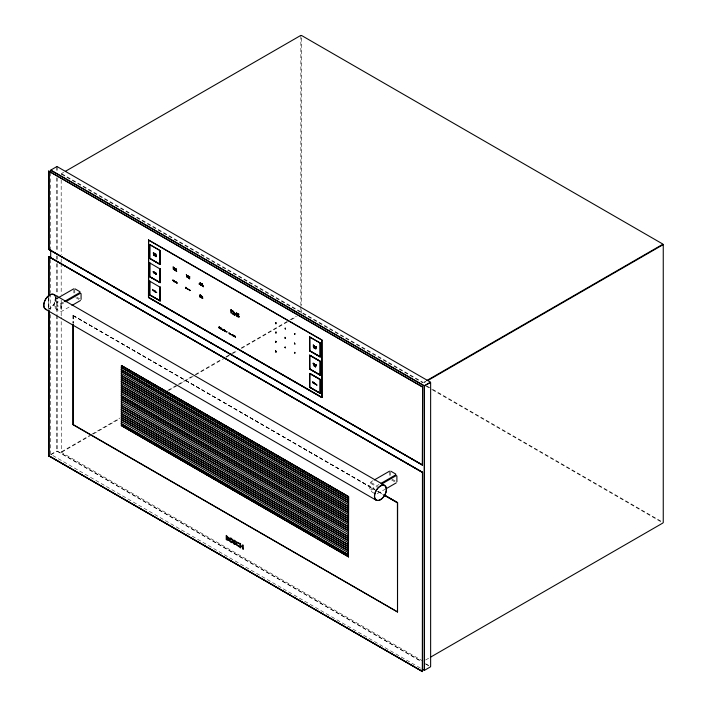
<?xml version="1.0" encoding="UTF-8"?>
<svg xmlns="http://www.w3.org/2000/svg" width="707" height="707" viewBox="0 0 707 707"><rect width="100%" height="100%" fill="white"/><g stroke="black" fill="none" stroke-linecap="round" stroke-linejoin="round"><path stroke-width="0.53" stroke-dasharray="3.54 2.65" d="M420.329 668.088L50.683 454.292M73.007 315.569L374.613 489.377M73.174 315.393L73.051 323.179L73.068 315.41M63.701 172.296L61.536 173.551L61.191 174.435M57.594 298.142L54.395 300.21L54.2 307.165L54.828 308.252L60.316 311.416L61.571 311.416L71.699 305.574M54.828 306.988L64.037 301.677M55.296 307.792L64.797 302.304M50.869 454.407L56.657 451.066M51.01 454.645L56.79 451.305M61.536 451.746L91.168 434.637M92.122 434.08L119.845 418.076M167.639 390.485L177.201 384.962M178.155 384.414L191.535 376.69M195.362 374.48L222.131 359.023M225.948 356.823L230.729 354.057M231.684 353.509L236.465 350.752M241.246 347.985L289.039 320.395M289.994 319.838L295.729 316.533M61.792 452.18L89.506 436.175M93.333 433.974L120.102 418.517M168.849 390.37L178.411 384.855M179.366 384.299L194.664 375.47M195.618 374.922L225.25 357.813M226.205 357.256L231.94 353.951M232.895 353.394L237.676 350.637M241.502 348.427L287.387 321.941M291.204 319.732L296.94 316.418M423.679 382.337L425.587 381.232M423.935 382.779L425.844 381.674M372.951 480.742C366.756 482.704 369.204 493.212 375.673 493.486M370.645 489.324L379.226 484.366M371.104 490.128L377.547 486.407M385.677 488.97L376.76 493.893M425.587 660.011L429.67 657.66M61.792 173.798L422.989 382.337M61.536 174.24L422.733 382.779M426.887 386.04L431.668 388.797M432.622 389.354L661.955 521.757M425.676 385.934L431.411 389.239M432.366 389.796L662.653 522.747M77.098 297.329L79.608 298.778M392.076 479.178L396.265 481.6M75.799 297.647L79.988 300.068M391.607 479.982L395.796 482.395M55.296 300.201L60.316 303.1M371.104 482.528L376.133 485.435M54.828 300.996L59.856 303.895M370.645 483.332L375.673 486.23M378.395 491.559L382.266 493.795M73.113 315.455L374.507 489.368M378.263 491.63L383.114 494.334M73.068 315.534L376.31 490.605M377.264 491.162L383 494.476M422.989 661.116L61.536 452.436L61.191 317.249M57.311 451.066L420.904 660.983M425.676 663.74L428.539 665.393M57.17 451.305L420.762 661.222M425.534 663.979L430.307 666.736M390.609 471.808L390.609 476.642M389.681 471.808L389.681 477.605M301.368 37.975L301.368 305.468M301.368 309.869L301.368 313.174M300.855 35.774L300.855 305.468M300.855 306.573L300.855 312.07M74.792 289.472L74.792 293.343M73.873 289.472L73.873 294.306M73.219 315.446L73.219 323.152M61.412 304.982L61.412 310.788M61.191 179.94L61.191 254.794M61.191 258.903L61.191 262.5M61.191 263.313L61.191 294.421M61.191 299.927L61.191 316.444M60.484 304.982L60.484 310.788M57.117 166.808L57.117 171.209M57.117 177.819L57.117 251.551M57.117 255.952L57.117 259.257M57.117 263.658L57.117 294.466M57.117 295.57L57.117 314.279M57.117 315.375L57.117 450.739M56.843 166.808L56.843 171.209M56.843 177.819L56.843 251.551M56.843 255.952L56.843 259.257M56.843 263.658L56.843 294.466M56.843 295.57L56.843 314.279M56.843 315.375L56.843 450.739M50.683 172.57L50.683 249.765M50.683 259.504L50.683 292.68M50.683 293.626L50.683 310.293M50.683 314.535L50.683 454.46M48.854 297.276L48.854 309.374M48.765 309.374L48.765 297.276L48.642 309.507M55.544 296.746A8.484 4.905 -60 0 1 48.969 309.206M55.385 296.763A8.369 4.834 -60 0 1 48.898 309.056"/><path stroke-width="1.06" d="M201.018 284.665L201.345 285.601L201.23 284.85M315.49 366.155L315.49 366.942L315.49 366.35M149.663 244.595L160.144 250.587L149.716 244.569L149.601 258.391M121.365 425.587L121.436 365.563M149.645 262.88L159.968 268.899M149.645 281.112L159.968 287.122M160.25 268.881L160.082 282.694L149.663 276.729L160.144 282.632L160.189 268.899M160.25 287.104L160.082 300.917L149.663 294.96L160.144 300.864L160.189 287.122M309.693 336.983L309.693 350.769M309.693 355.206L309.693 368.992M309.693 373.437L309.693 387.224M320.218 356.841L320.236 343.142M320.218 375.072L320.236 361.365M320.218 393.295L320.236 379.597M321.977 397.528L321.994 340.226M422.627 386.941L422.45 465.135L48.703 249.412M422.627 472.373L422.45 671.615L48.703 455.891M201.813 296.33L201.769 296.807L201.769 296.286M156.662 292.557C154.683 291.708 157.184 292.345 156.645 292.345M175.274 268.996L175.044 268.404L175.256 268.793M188.442 276.658L188.239 276.022L188.451 276.41M202.697 286.255L202.494 285.619L202.706 286.008M176.679 282.332C176.016 281.616 175.822 283.003 176.361 282.279M189.891 277.003C189.547 277.153 189.149 276.923 189.768 277.003M188.742 289.357C188.398 289.508 188 289.278 188.619 289.357M227.018 331.866C226.549 331.159 226.355 332.697 226.894 331.866M232.232 334.871C231.79 334.172 231.551 335.701 232.099 334.871M200.275 296.516L199.701 296.18C199.719 298.478 199.277 294.527 199.993 296.542L200.408 296.357L200.275 297.32M219.294 327.482L219.709 327.2L219.143 327.376M50.869 170.042L56.79 166.622M65.362 171.341L300.767 35.43M58.054 297.877L73.705 288.845M64.337 301.509L79.988 292.468M65.716 301.774L80.448 293.272M72.167 305.309L80.448 300.519M348.463 500.724L121.286 369.567M121.25 373.42L348.427 504.586M348.463 512.752L121.286 381.594M121.25 383.45L348.463 514.59M121.25 393.472L348.463 524.612M348.463 526.795L121.286 395.628M121.25 401.496L348.463 532.627M121.286 403.476L348.463 534.633M348.463 540.828L121.286 409.662M121.25 411.518L348.427 542.676M121.25 421.54L348.463 552.68M348.463 554.862L121.286 423.705M426.542 380.684L662.653 244.366M427.753 380.569L662.91 244.799M424.527 385.607L430.307 382.266M424.668 385.845L430.448 382.505M374.33 479.947L389.522 471.171M348.427 498.568L121.25 367.41L348.463 498.718M348.427 500.574L121.25 369.584M381.073 483.305L395.796 474.804M348.427 502.58L121.25 371.422L348.463 502.73M381.533 484.109L396.265 475.599M348.427 506.592L121.25 375.426L348.463 506.742M348.427 508.589L121.25 377.432L348.427 508.766M386.137 488.705L396.265 482.854M348.427 510.595L121.25 379.438L348.427 510.772M348.427 512.602L121.25 381.621M348.427 516.614L121.25 385.456L348.463 516.764M348.427 518.62L121.25 387.463L348.463 518.77M348.427 520.626L121.25 389.46L348.463 520.776M348.427 522.632L121.25 391.466L348.427 522.8M348.427 526.635L121.25 395.655M348.427 528.642L121.25 397.484L348.463 528.792M348.427 530.648L121.25 399.49L348.463 530.798M348.427 536.666L121.25 405.5L348.427 536.834M348.427 538.672L121.25 407.506L348.463 538.822M348.427 540.669L121.25 409.689M348.427 544.682L121.25 413.524L348.463 544.832M348.427 546.688L121.25 415.53L348.463 546.838M348.427 548.694L121.25 417.537L348.427 548.871M348.427 550.7L121.25 419.543L348.427 550.868M348.427 554.712L121.25 423.723M348.463 556.692L348.639 496.685M348.533 556.665L121.25 425.552L348.463 556.869L348.516 496.818M430.369 657.254L662.91 523.003M424.527 670.289L430.448 666.869M220.107 327.924L220.566 328.755L220.222 327.995M201.248 283.975L200.982 283.339M154.7 253.928L155.107 254.679L154.709 253.822M174.47 268.227L174.859 268.934L174.479 268.121M174.629 269.685L175.009 270.401L174.638 269.588M187.673 275.845L188.053 276.552L187.673 275.739M155.24 291.408L155.637 292.159L155.24 291.302M221.379 328.746L221.786 329.489L221.388 328.64M222.74 329.524L223.138 330.275L222.74 329.418M314.076 347.376L314.474 348.127L314.076 347.27M201.248 284.17C201.371 282.464 201.433 285.142 200.868 283.693M189.078 290.029L189.078 289.835M154.391 254.167L153.958 253.38L154.471 254.273M176.264 271.002L175.769 270.233L176.723 271.355L176.388 270.993M202.485 298.531L202.034 297.735L202.379 298.124M199.621 284.47L199.409 283.587L199.409 284.355M314.615 346.412C314.35 345.626 314.588 347.119 314.615 346.333M314.359 365.325L314.359 366.155L314.615 365.59M228.944 333.015C229.262 332.493 228.67 333.174 228.785 333.068M148.576 239.973L321.977 340.014M160.189 250.667L160.127 264.418L149.716 258.462L160.021 264.48L160.25 250.649M309.737 336.956L320.218 342.93M309.799 350.902L320.165 356.867M309.737 355.179L320.218 361.162M320.165 375.099L309.799 369.134M309.693 387.348L320.165 393.322M422.45 386.817L48.748 171.085L48.642 249.297M121.48 365.537L348.578 496.579M301.456 35.43L662.91 244.109M57.17 166.622L430.448 382.133M51.01 170.175L424.147 385.607M50.869 170.414L424.014 385.845M422.344 386.95L48.748 171.156L48.81 249.421L422.512 465.082M148.532 240.124L321.809 340.058M309.693 337.106L320.041 342.975M156.061 254.14L155.938 255.156M153.56 254.131L153.985 255.466L153.56 255.077M313.828 347.605L313.802 347.119M313.828 347.747L313.281 346.342L313.811 346.651M174.47 268.033L174.355 268.651M176.379 269.137L176.264 269.747M174.629 269.137L174.514 270.109M149.884 258.382L159.252 263.791M309.913 350.769L320.218 356.717M309.693 350.893L320.041 356.867M309.693 355.338L319.997 361.286L309.737 355.259L309.843 368.886M174.187 281.006L174.24 281.483M176.564 282.941L176.564 282.261M174.072 281.854L174.072 280.82L174.249 281.616M315.72 364.918L315.596 365.563M315.366 366.155L315.101 365.678L315.022 366.668M149.884 276.605L160.189 282.553M309.913 368.992L320.218 374.949M309.693 369.125L320.041 375.099M309.86 373.411L320.218 379.385M309.737 373.482L320.165 379.429M309.693 373.561L319.997 379.509M219.621 328.242L220.018 328.472L219.895 327.686L219.895 328.402M225.604 331.698L224.95 330.699L225.727 331.318M154.038 290.515L154.939 291.752L154.939 291.037L154.815 291.682L154.038 290.639M150.821 295.376L160.189 300.784M309.913 387.224L320.218 393.172M309.86 387.303L320.165 393.251M148.744 297.382L321.977 397.405M321.809 397.555L148.532 297.514L321.932 397.484L321.826 340.253M48.924 249.279L422.565 465.003M422.565 472.267L48.748 256.526L48.642 296.304M422.388 472.311L48.748 256.597L48.765 296.18M48.703 256.676L422.344 472.391M74.96 288.845L79.988 291.744M390.777 471.171L395.796 474.079M54.13 294.563L384.573 485.338M384.131 494.873L397.573 502.633L384.007 494.944M383.963 495.024L397.352 502.757M45.593 309.339L376.036 500.114M348.401 496.623L121.48 365.607L121.586 425.464M121.436 365.696L348.357 496.703M122.603 426.118L134.047 432.728M135.947 433.824L151.21 442.635M153.11 443.74L216.042 480.071M217.95 481.167L233.204 489.978M235.113 491.073L284.691 519.698M286.6 520.803L301.854 529.614M303.763 530.71L315.207 537.32M317.107 538.416L348.578 556.586M73.281 424.624L397.573 611.979L73.068 424.748M422.106 669.105L424.147 670.289M48.924 455.768L422.565 671.482M48.871 455.847L422.512 671.562M422.45 472.258L422.406 671.57M48.81 455.9L48.765 310.479L48.642 455.776M201.707 297.479C201.389 298.098 201.636 297.559 201.707 297.594M202.856 298.434L202.078 298.036M219.143 327.429L219.806 328.348M315.799 384.29L316.117 384.378M234.733 336.629L235.051 336.718M233.469 335.905L233.787 335.984M231.198 334.588L231.516 334.676M225.993 331.583L226.302 331.671M222.051 329.303L222.36 329.391M187.01 275.633L187.311 275.721M190.033 290.4L190.333 290.489M187.753 289.083L188.053 289.172M186.542 288.385L186.842 288.465M173.816 268.015L174.116 268.103M153.322 290.48L153.64 290.568M422.565 386.95L422.406 465.091M663.254 244.71L663.254 522.402M430.634 382.46L430.634 666.551M424.474 386.172L424.474 670.103M424.2 386.172L424.2 670.103M397.634 502.739L397.511 611.935L397.414 502.863M396.892 475.961L396.892 481.767M348.418 496.818L348.427 556.886M320.059 343.169L320.156 356.805M320.156 361.392L320.059 375.037M320.156 379.624L320.059 393.26M313.952 347.102L314.076 347.897L313.413 346.563M309.754 337.018L309.843 350.663M309.843 373.473L309.754 387.118M160.038 250.773L160.038 264.418M160.038 269.005L160.038 282.641M160.038 287.228L160.038 300.873M149.822 244.631L149.822 258.267M149.822 262.854L149.822 276.499M149.822 281.086L149.822 294.722M149.725 262.854L149.601 276.623M149.725 281.086L149.601 294.846M148.682 297.276L148.594 240.035L148.47 297.4M81.075 293.635L81.075 299.432M73.13 324.257L73.068 424.624L73.007 324.327M50.683 170.369L50.683 172.729M50.683 249.606L50.683 258.568M48.854 171.147L48.854 249.173M48.854 256.588L48.854 296.18M48.854 310.479L48.854 455.653M46.75 309.622A8.484 4.905 -60 0 1 45.796 298.955A8.484 4.905 -60 0 1 55.296 296.03M45.478 309.083A8.369 4.834 -60 0 1 45.761 298.946A8.369 4.834 -60 0 1 54.359 294.96M54.793 295.455A8.369 4.834 -60 0 1 55.137 296.065M46.706 309.463A8.369 4.834 -60 0 1 46.061 309.339M233.451 312.14L232.232 313.74L234.079 314.809L232.957 313.705L233.867 312.326L233.619 311.425L232.294 310.682L233.451 312.14M285.345 328.393C285.61 330.956 284.886 326.731 285.345 328.393M275.686 351.008L275.818 351.856L275.686 351.008M314.235 382.876L314.359 383.662L314.235 382.876M294.916 333.837C294.616 336.011 294.271 332.405 294.916 333.837M313.89 382.708C313.616 384.696 313.298 381.391 313.89 382.708M189.794 290.153C189.317 291.735 189.467 289.19 189.794 290.153M275.58 350.831L276.057 351.989L275.58 350.831M314.138 382.717L314.58 383.777L314.138 382.717M284.948 347.358C285.875 349.452 285.354 345.573 284.948 347.358M316.135 346.545L315.958 347.561L316.135 346.545M316.329 364.883L316.153 365.899L316.329 364.883M294.466 343.063L294.907 344.07L294.466 343.063M186.268 287.776L186.277 288.465L185.729 288.235L185.729 287.201L186.268 287.776M228.432 537.753L227.875 538.336L228.476 540.572L226.231 539.644L226.231 535.393L228.432 537.753M173.63 268.854C174.01 270.79 172.278 267.502 173.63 268.854M294.987 352.873C294.598 354.56 294.165 350.955 294.987 352.873M315.11 346.518L315.066 347.031L315.11 346.518M315.941 348.436L315.896 348.949L315.905 348.392M154.904 255.368L155.319 256.208L154.904 255.368M155.204 273.052L155.62 273.892L155.204 273.052M174.788 281.324L175.186 282.12L174.788 281.324M220.708 328.242L221.132 329.082L220.708 328.242M316.427 384.361L316.842 385.2L316.427 384.361M155.328 254.175L155.796 255.006L155.328 254.175M173.931 269.173L174.382 269.968L173.931 269.173M175.221 269.924L175.672 270.71L175.221 269.924M200.302 284.4L200.753 285.195L200.302 284.4M202.211 296.463L202.662 297.258L202.211 296.463M315.154 347.888L315.622 348.719L315.154 347.888M314.385 364.229L314.854 365.059L314.385 364.229M154.586 255.448L154.232 255.077L154.586 255.448M154.886 273.132L154.533 272.752L154.886 273.132M176.008 269.252L175.663 268.89L176.008 269.252M173.825 281.015L173.401 280.52L173.825 281.015M175.796 282.155L175.451 281.793L175.796 282.155M188.044 277.577L187.709 277.215L188.044 277.577M188.778 278.001L188.433 277.639L188.778 278.001M189.202 276.87L188.857 276.508L189.202 276.87M202.449 284.523L202.105 284.161L202.449 284.523M202.22 285.761L201.795 285.266L202.22 285.761M201.062 297.426L200.726 297.073L201.062 297.426M201.398 296.251L200.974 295.756L201.398 296.251M229.846 333.784L229.492 333.404L229.846 333.784M154.709 255.519L154.144 254.935L154.709 255.519M155.019 273.202L154.444 272.619L155.019 273.202M176.123 269.323L175.583 268.757L176.123 269.323M175.91 282.217L175.371 281.66L175.91 282.217M188.168 277.648L187.62 277.082L188.168 277.648M188.893 278.063L188.354 277.506L188.893 278.063M189.317 276.941L188.778 276.375L189.317 276.941M202.564 284.585L202.025 284.028L202.564 284.585M201.186 297.497L200.638 296.931L201.186 297.497M229.978 333.854L229.404 333.262L229.978 333.854M233.071 541.465L232.541 542.684L231.074 542.499L229.642 541.014L229.112 539.185L229.651 537.956L231.092 538.142L232.532 539.627L233.071 541.465M314.862 366.032L314.35 366.297L313.988 365.13L314.862 366.032M239.169 316.709L238.895 317.328L237.508 316.621L237.508 316.126L238.745 316.48L237.729 315.295L237.729 313.546L239.019 314.297L238.109 314.2L238.109 315.048L239.169 316.709M285.531 338.379L284.939 338.353L285.018 337.266L285.531 338.379M230.067 538.566L230.067 540.89L232.117 542.075L232.117 539.759L230.067 538.566M153.233 271.603L153.94 272.867L153.331 272.354C153.012 271.347 154.745 272.283 153.233 271.603M153.101 290.409L152.641 289.402L153.101 290.409M173.604 267.944L173.162 266.981L173.604 267.944M186.798 275.562L186.365 274.608L186.798 275.562M186.754 276.278L187.426 277.489L186.851 277.003C186.542 276.039 188.195 276.932 186.754 276.278M186.215 288.217L185.861 287.846L186.215 288.217M200.116 284.373L199.286 284.408L199.286 283.374L200.116 284.373M313.749 345.988L313.298 344.981L313.749 345.988M228.211 539.565L226.761 539.406L226.761 538.071L228.211 539.565M313.183 363.23L313.881 364.494L313.281 363.981C312.962 362.974 314.686 363.911 313.183 363.23M235.617 543.966L234.583 544.523L233.549 543.533L233.549 542.764L234.521 543.939L235.122 543.754L233.531 540.687L233.84 540.033L235.466 540.97L235.466 541.659L234.026 540.89L235.617 543.966M236.615 541.969L236.05 543.25L236.527 544.92L239.373 546.918L239.373 546.246L237.004 544.911L236.598 543.506L237.013 542.587L239.337 543.904L239.337 543.25L236.615 541.969M153.887 253.203C153.012 254.485 153.172 251.71 153.887 253.203M173.25 280.29C172.42 281.519 172.57 278.867 173.25 280.29M153.755 253.115L153.437 252.761L153.755 253.115M200.337 282.835L200.479 283.295L200.337 282.835M234.503 312.883L234.865 313.51L234.503 312.883M234.503 314.588L234.865 315.216L234.503 314.588M230.473 333.792L230.022 333.536L230.747 334.676L230.473 333.792M200.293 282.579L199.904 283.401L200.788 283.905L200.293 282.579M187.452 288.544L187.293 288.88C186.683 287.254 187.532 290.285 187.452 288.544M234.424 336.072L234.256 336.417C233.61 334.72 234.503 337.893 234.424 336.072M227.884 537.488L226.761 537.514L226.761 536.242L227.884 537.488M315.569 384.29L315.207 383.601L315.569 384.29M275.96 341.631L275.712 342.524L276.181 341.596L275.518 341.207L275.96 341.631M315.013 364.918L315.481 365.457L315.013 364.918M200.602 295.332L200.028 294.996C200.046 297.302 199.604 293.343 200.32 295.358C201.239 294.43 200.443 297.567 200.611 295.332M236.43 313.669L235.767 314.244L236.438 314.633L236.438 313.669M236.677 312.901L235.201 314.35L236.438 315.066L236.854 316.409L236.677 312.901M275.977 332.025L275.456 332.537L276.039 333.271L275.977 332.025M156.008 255.916L156.061 256.668L156.008 255.916M156.309 273.6L156.362 274.351L156.309 273.6M189.547 278.107L189.6 278.823L189.547 278.107M154.038 290.365L154.267 291.328L154.038 290.365M201.663 283.587L201.884 284.506L201.663 283.587M203.112 285.796L203.333 286.715L203.112 285.796M314.023 345.564L314.253 346.527L314.023 345.564M315.622 346.483L315.852 347.446L315.622 346.483M314.792 347.437L315.022 348.401L314.792 347.437M176.759 282.491L177.059 283.233L176.759 282.491M275.889 322.56L275.889 323.753L275.889 322.56M154.7 253.725L154.7 254.44L154.7 253.725M155.575 255.298L155.575 256.385L155.575 255.298M187.673 275.65L187.673 276.34L187.673 275.65M189.14 277.515L189.14 278.558L189.14 277.515M231.233 309.799L230.809 309.551L231.233 313.166L231.233 309.799M314.155 363.645L314.155 364.732L314.155 363.645M154.214 272.018L154.214 273.105L154.214 272.018M155.876 272.982L155.876 274.069L155.876 272.982M219.143 326.873L219.143 327.968L219.143 326.873M221.379 328.172L221.379 329.259L221.379 328.172M224.419 329.922L223.633 329.471L224.092 330.823L224.419 329.922M232.85 334.791L233.275 336.125L232.85 334.791M235.431 336.285L235.431 337.372L235.431 336.285M222.74 329.321L222.74 330.045L222.74 329.321M224.649 330.434L224.649 331.15L224.649 330.434M224.95 330.602L224.95 331.318L224.95 330.602M312.971 382.054L312.971 382.805L312.971 382.054M155.24 291.204L155.24 291.92L155.24 291.204M313.245 382.522L312.591 382.142L313.245 382.522M240.548 543.656L240.018 543.356L240.018 547.607L240.548 547.916L240.548 546.06L242.616 547.253L243.146 549.41L243.146 545.159L242.616 544.85L242.616 546.705L240.548 545.512L240.548 543.656M381.974 498.594A8.484 4.905 -60 0 0 384.661 485.444A8.484 4.905 -60 0 0 374.622 494.343A8.484 4.905 -60 0 0 381.974 498.594A8.369 4.834 -60 0 0 384.688 485.594A8.369 4.834 -60 0 0 374.781 494.37A8.369 4.834 -60 0 0 382.036 498.559"/></g></svg>
